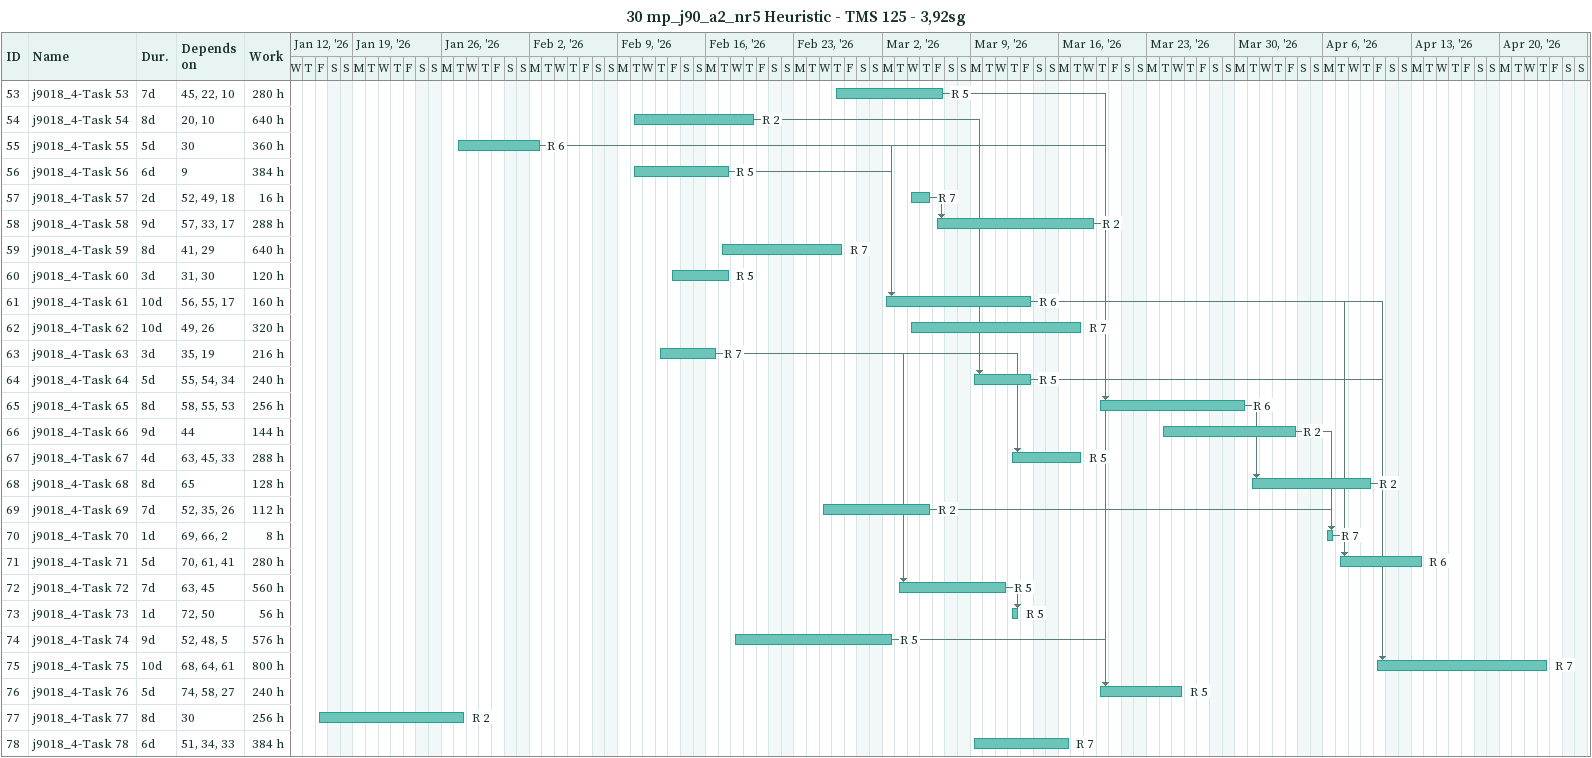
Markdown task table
30 mp_j90_a2_nr5 Heuristic - TMS 125 - 3,92sg

| ID | Task | Duration | Start | Finish | Predecessors | Resources | Work (h) |
|---|---|---|---|---|---|---|---|
| 53 | j9018_4-Task 53 | 7d | 2026-02-26 | 2026-03-06 | 45, 22, 10 | R 5 | 280 |
| 54 | j9018_4-Task 54 | 8d | 2026-02-10 | 2026-02-19 | 20, 10 | R 2 | 640 |
| 55 | j9018_4-Task 55 | 5d | 2026-01-27 | 2026-02-02 | 30 | R 6 | 360 |
| 56 | j9018_4-Task 56 | 6d | 2026-02-10 | 2026-02-17 | 9 | R 5 | 384 |
| 57 | j9018_4-Task 57 | 2d | 2026-03-04 | 2026-03-05 | 52, 49, 18 | R 7 | 16 |
| 58 | j9018_4-Task 58 | 9d | 2026-03-06 | 2026-03-18 | 57, 33, 17 | R 2 | 288 |
| 59 | j9018_4-Task 59 | 8d | 2026-02-17 | 2026-02-26 | 41, 29 | R 7 | 640 |
| 60 | j9018_4-Task 60 | 3d | 2026-02-13 | 2026-02-17 | 31, 30 | R 5 | 120 |
| 61 | j9018_4-Task 61 | 10d | 2026-03-02 | 2026-03-13 | 56, 55, 17 | R 6 | 160 |
| 62 | j9018_4-Task 62 | 10d | 2026-03-04 | 2026-03-17 | 49, 26 | R 7 | 320 |
| 63 | j9018_4-Task 63 | 3d | 2026-02-12 | 2026-02-16 | 35, 19 | R 7 | 216 |
| 64 | j9018_4-Task 64 | 5d | 2026-03-09 | 2026-03-13 | 55, 54, 34 | R 5 | 240 |
| 65 | j9018_4-Task 65 | 8d | 2026-03-19 | 2026-03-30 | 58, 55, 53 | R 6 | 256 |
| 66 | j9018_4-Task 66 | 9d | 2026-03-24 | 2026-04-03 | 44 | R 2 | 144 |
| 67 | j9018_4-Task 67 | 4d | 2026-03-12 | 2026-03-17 | 63, 45, 33 | R 5 | 288 |
| 68 | j9018_4-Task 68 | 8d | 2026-03-31 | 2026-04-09 | 65 | R 2 | 128 |
| 69 | j9018_4-Task 69 | 7d | 2026-02-25 | 2026-03-05 | 52, 35, 26 | R 2 | 112 |
| 70 | j9018_4-Task 70 | 1d | 2026-04-06 | 2026-04-06 | 69, 66, 2 | R 7 | 8 |
| 71 | j9018_4-Task 71 | 5d | 2026-04-07 | 2026-04-13 | 70, 61, 41 | R 6 | 280 |
| 72 | j9018_4-Task 72 | 7d | 2026-03-03 | 2026-03-11 | 63, 45 | R 5 | 560 |
| 73 | j9018_4-Task 73 | 1d | 2026-03-12 | 2026-03-12 | 72, 50 | R 5 | 56 |
| 74 | j9018_4-Task 74 | 9d | 2026-02-18 | 2026-03-02 | 52, 48, 5 | R 5 | 576 |
| 75 | j9018_4-Task 75 | 10d | 2026-04-10 | 2026-04-23 | 68, 64, 61 | R 7 | 800 |
| 76 | j9018_4-Task 76 | 5d | 2026-03-19 | 2026-03-25 | 74, 58, 27 | R 5 | 240 |
| 77 | j9018_4-Task 77 | 8d | 2026-01-16 | 2026-01-27 | 30 | R 2 | 256 |
| 78 | j9018_4-Task 78 | 6d | 2026-03-09 | 2026-03-16 | 51, 34, 33 | R 7 | 384 |
